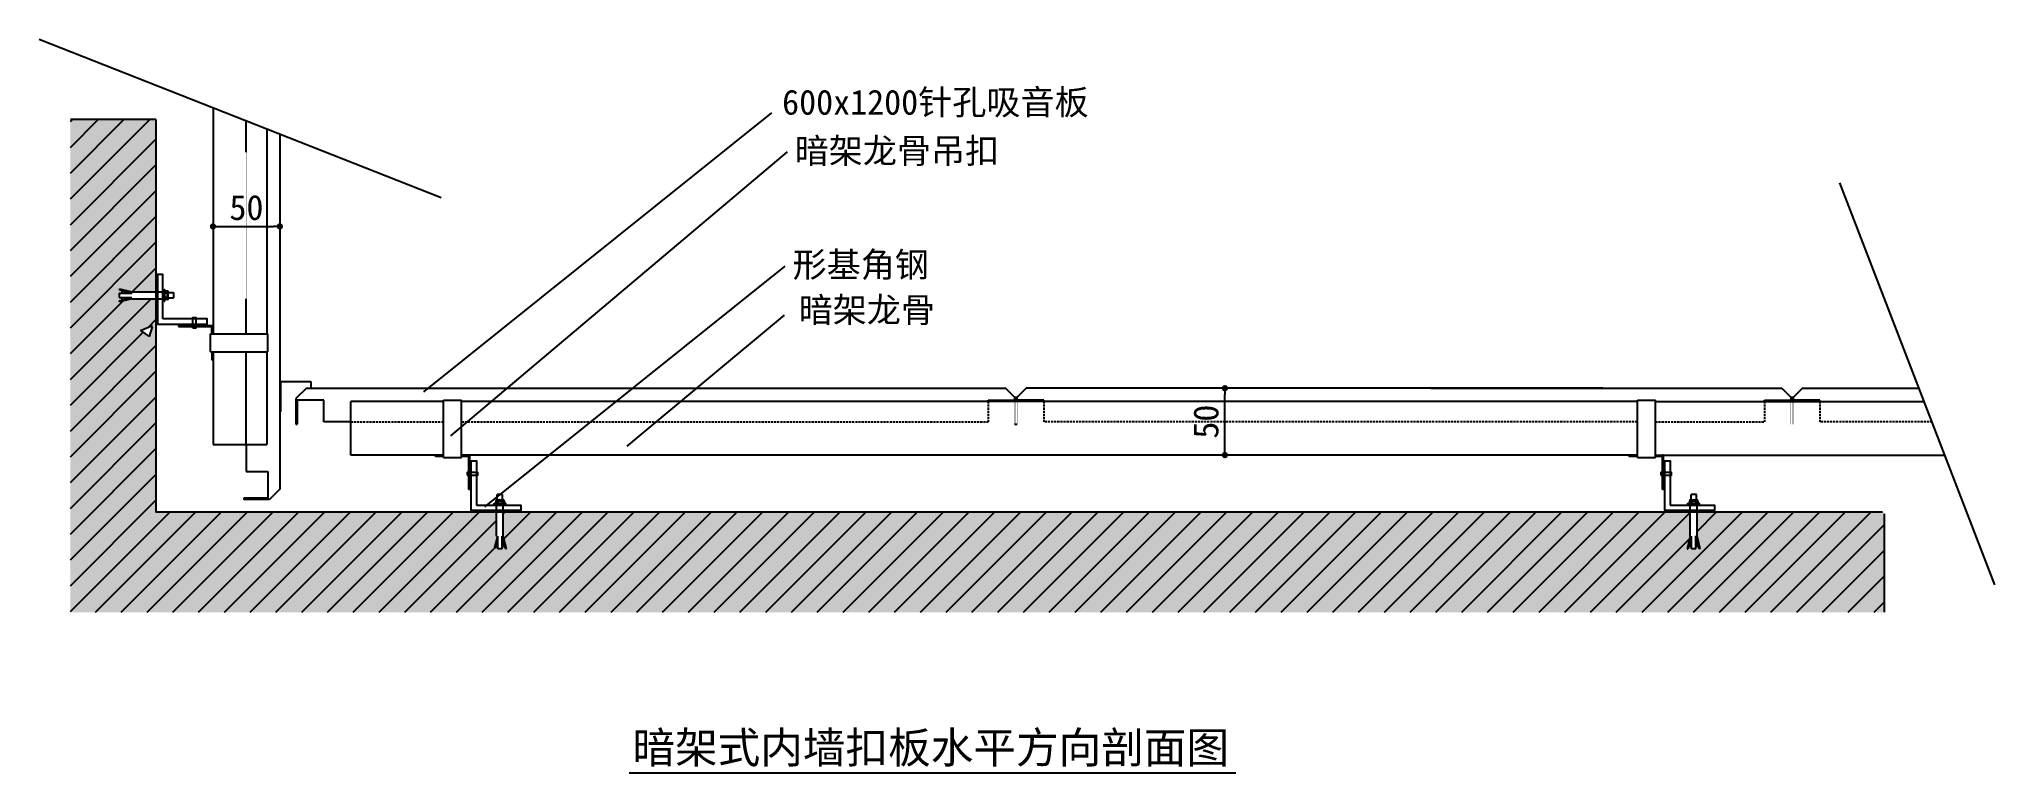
# Model space of a CAD drawing. Extents: x 554 to 5249, y 260 to 2021.
import ezdxf

# ---------------------------------------------------------------- set-up
doc = ezdxf.new("R2010")
doc.units = 0
doc.header["$LTSCALE"] = 0.2
doc.header["$MEASUREMENT"] = 0
doc.header["$PDMODE"] = 34
doc.header["$PDSIZE"] = 5
doc.linetypes.add('HIDDEN', pattern=[0.375, 0.25, -0.125])
doc.layers.get('0').update_dxf_attribs({"linetype": 'CONTINUOUS'})
doc.layers.get('DEFPOINTS').update_dxf_attribs({"linetype": 'CONTINUOUS'})
for name, color, linetype in [('2', 2, 'CONTINUOUS'), ('3', 3, 'CONTINUOUS'), ('4', 4, 'CONTINUOUS'), ('7', 7, 'CONTINUOUS'), ('BH', 3, 'CONTINUOUS'), ('DIM', 3, 'CONTINUOUS'), ('TEXT', 3, 'CONTINUOUS')]:
    doc.layers.add(name, color=color, linetype=linetype)
doc.styles.add('HZ', font='')
doc.styles.get('HZ').set_extended_font_data('仿宋_GB2312')
doc.dimstyles.get("Standard").update_dxf_attribs({"dimscale": 0, "dimtxt": 2.5, "dimasz": 2.5, "dimexe": 1.25, "dimexo": 0.625, "dimtad": 1, "dimdec": 4, "dimtxsty": 'STANDARD', "dimcen": 2.5, "dimclrt": 7, "dimazin": 3, "dimtfac": 1, "dimtdec": 4, "dimtmove": 0, "dimatfit": 3, "dimtolj": 1, "dimtzin": 0})
doc.dimstyles.new('STANDARD$7', dxfattribs={"dimtxt": 20, "dimasz": 5, "dimexe": 0.18, "dimexo": 0.0625, "dimgap": 0.09, "dimtad": 1, "dimdec": 0, "dimzin": 0, "dimtxsty": 'STANDARD', "dimblk1": 'DOT', "dimblk2": 'DOT', "dimsah": 1, "dimcen": 0.09, "dimclrt": 7, "dimazin": 3, "dimtfac": 1, "dimtdec": 4, "dimtmove": 0, "dimatfit": 3, "dimtolj": 1, "dimtzin": 0})

# ---------------------------------------------------------------- blocks, each defined once
blk = doc.blocks.new('_DOT')
at = {"color": 0, "linetype": 'BYBLOCK'}
blk.add_line((-0.5, 0), (-1, 0), dxfattribs=at)
at = {"color": 0, "linetype": 'BYBLOCK', "const_width": 0.5}
blk.add_lwpolyline([(-0.25, 0, 1), (0.25, 0, 1)], format="xyb", close=True, dxfattribs=at)
blk = doc.blocks.new('*D2')
at = {"linetype": 'BYBLOCK'}
blk.add_line((6699.6, 2027.5), (6830, 2027.5), dxfattribs=at)
at = {"layer": 'DEFPOINTS', "color": 0, "linetype": 'BYBLOCK'}
for p in [(6684.6, 2027.5), (6845, 2027.5), (6845, 2027.5)]:
    blk.add_point(p, dxfattribs=at)
at = {"linetype": 'BYBLOCK', "xscale": 15, "yscale": 15, "zscale": 15, "rotation": 180}
blk.add_blockref('_DOT', (6684.6, 2027.5), dxfattribs=at)
at = {"linetype": 'BYBLOCK', "xscale": 15, "yscale": 15, "zscale": 15}
blk.add_blockref('_DOT', (6845, 2027.5), dxfattribs=at)
at = {"linetype": 'BYBLOCK', "insert": (6764.8, 2072.5), "char_height": 60, "attachment_point": 5, "style": 'HZ'}
blk.add_mtext('\\A1;50', dxfattribs=at)
blk = doc.blocks.new('*D1')
at = {"linetype": 'BYBLOCK'}
blk.add_line((9113.4, 1493.9), (9113.4, 1624.3), dxfattribs=at)
at = {"layer": 'DEFPOINTS', "color": 0, "linetype": 'BYBLOCK'}
for p in [(9113.4, 1639.3), (9113.4, 1639.3), (9113.4, 1478.9)]:
    blk.add_point(p, dxfattribs=at)
at = {"linetype": 'BYBLOCK', "xscale": 15, "yscale": 15, "zscale": 15}
for p, rotation in [((9113.4, 1639.3), 90), ((9113.4, 1478.9), 270)]:
    blk.add_blockref('_DOT', p, dxfattribs=dict(at, rotation=rotation))
at = {"linetype": 'BYBLOCK', "insert": (9068.4, 1559.1), "char_height": 60, "attachment_point": 5, "rotation": 90, "style": 'HZ'}
blk.add_mtext('\\A1;50', dxfattribs=at)

msp = doc.modelspace()

# ---------------------------------------------------------------- hatches: boundary and pattern name
at = {"layer": 'BH'}
h = msp.add_hatch(dxfattribs=at)
h.set_pattern_fill('AR-CONC', color=256, scale=20, style=0)
h.set_pattern_definition([(50, (78298.91, 10443.27), (143.45204, -12.55043), [15, -165]), (355, (78298.91, 10443.27), (-27.75027, 150.43843), [12, -132]), (100.4514, (78310.87, 10442.22), (115.70188, 137.8879), [12.74804, -140.22842]), (46.1842, (78298.91, 10483.27), (213.4482, -33.1038), [22.5, -247.5]), (96.6356, (78316.7, 10480.5), (186.93254, 194.8236), [19.12206, -210.3426]), (351.1842, (78298.91, 10483.27), (186.9324, 194.8237), [18, -198]), (21, (78318.91, 10473.27), (119.38141, -80.52378), [15, -165]), (326, (78318.91, 10473.27), (48.66307, 145.03), [12, -132]), (71.4514, (78328.86, 10466.56), (168.04453, 64.5061), [12.74804, -140.22842]), (37.5, (78298.91, 10443.267), (2.43197, 66.57877), [0, -130.4, 0, -134, 0, -132.5]), (7.5, (78298.91, 10443.27), (52.61391, 78.88234), [0, -76.4, 0, -127.4, 0, -50.5]), (327.5, (78254.31, 10443.267), (106.764487, -4.510974), [0, -50, 0, -156, 0, -207]), (317.5, (78234.31, 10443.27), (116.63723, 20.021), [0, -65, 0, -103.6, 0, -147])])
h.paths.add_polyline_path([(4983.3, 885.8), (4534.1, 885.8), (4534.1, 828.2), (4541.7, 798), (4539.7, 797.5), (4538.2, 803.6), (4531, 803.6), (4531, 797.5), (4520.9, 797.5), (4520.9, 803.6), (4513.8, 803.6), (4512.2, 797.5), (4510.3, 798), (4517.8, 828.2), (4517.8, 885.8), (4325.6, 885.8), (1668.7, 885.8), (1668.7, 828.2), (1676.3, 798), (1674.3, 797.5), (1672.8, 803.6), (1665.7, 803.6), (1665.7, 797.5), (1655.5, 797.5), (1655.5, 803.6), (1648.4, 803.6), (1646.9, 797.5), (1644.9, 798), (1652.5, 828.2), (1652.5, 885.8), (835, 885.8), (835, 1397.9), (777.4, 1397.9), (747.1, 1390.3), (746.6, 1392.3), (752.7, 1393.8), (752.7, 1400.9), (746.6, 1400.9), (746.6, 1411.1), (752.7, 1411.1), (752.7, 1418.2), (746.6, 1419.7), (747.1, 1421.7), (777.4, 1414.1), (835, 1414.1), (835, 1827.8), (629.7, 1827.8), (629.7, 645.8), (4983.3, 645.8)])
h.paths.add_polyline_path([(819.2, 1307.5), (797.5, 1322.1), (828, 1333.8)], flags=16)
h = msp.add_hatch(dxfattribs=at)
h.set_pattern_fill('ANSI31', color=256, scale=350, style=0)
h.set_pattern_definition([(45, (78298.91, 10443.267), (-30.935922, 30.935922), [])])
h.paths.add_polyline_path([(4983.3, 885.8), (4534.1, 885.8), (4534.1, 828.2), (4541.7, 798), (4539.7, 797.5), (4538.2, 803.6), (4531, 803.6), (4531, 797.5), (4520.9, 797.5), (4520.9, 803.6), (4513.8, 803.6), (4512.2, 797.5), (4510.3, 798), (4517.8, 828.2), (4517.8, 885.8), (4325.6, 885.8), (1668.7, 885.8), (1668.7, 828.2), (1676.3, 798), (1674.3, 797.5), (1672.8, 803.6), (1665.7, 803.6), (1665.7, 797.5), (1655.5, 797.5), (1655.5, 803.6), (1648.4, 803.6), (1646.9, 797.5), (1644.9, 798), (1652.5, 828.2), (1652.5, 885.8), (835, 885.8), (835, 1397.9), (777.4, 1397.9), (747.1, 1390.3), (746.6, 1392.3), (752.7, 1393.8), (752.7, 1400.9), (746.6, 1400.9), (746.6, 1411.1), (752.7, 1411.1), (752.7, 1418.2), (746.6, 1419.7), (747.1, 1421.7), (777.4, 1414.1), (835, 1414.1), (835, 1827.8), (629.7, 1827.8), (629.7, 645.8), (4983.3, 645.8)])
h.paths.add_polyline_path([(819.2, 1307.5), (797.5, 1322.1), (828, 1333.8)], flags=16)

# ---------------------------------------------------------------- linework, layer by layer
at = {"layer": '2'}
for p, q in [((835, 1827.8), (629.5, 1827.8)), ((835, 1827.8), (835, 885.8)), ((4677.8, 885.8), (835, 885.8)), ((4979.5, 885.8), (4325.6, 885.8)), ((4983.3, 882.2), (4983.3, 645.8))]:
    msp.add_line(p, q, dxfattribs=at)
at = {"layer": '2', "linetype": 'BYBLOCK'}
msp.add_line((835, 1827.8), (835, 885.8), dxfattribs=at)
at = {"layer": '3'}
msp.add_line((554.5, 2020.8), (1519.9, 1640.8), dxfattribs=at)
at = {"layer": '3', "color": 0, "linetype": 'HIDDEN'}
for p, q in [((1051.7, 1314.1), (1051.7, 1825.1)), ((1051.7, 1047.9), (1051.7, 1270.9)), ((2895.9, 1151.7), (2895.9, 1096.8)), ((2899, 1151.7), (2899, 1096.8)), ((2902.2, 1151.7), (2902.2, 1096.8))]:
    msp.add_line(p, q, dxfattribs=at)
at = {"layer": '3', "linetype": 'BYBLOCK'}
for p, q in [((1134.8, 1199), (1206.8, 1199)), ((1134.8, 1127), (1134.8, 1199)), ((1206.8, 1199), (1206.8, 1184.6))]:
    msp.add_line(p, q, dxfattribs=at)
at = {"layer": '3', "linetype": 'HIDDEN', "ltscale": 100}
for p, q in [((2832.3, 1151.7), (2832.3, 1102.5)), ((2965.8, 1151.7), (2965.8, 1102.5)), ((4695.7, 1151.7), (4695.7, 1102.5)), ((4829.2, 1151.7), (4829.2, 1102.5)), ((1302.5, 1102.5), (1525.5, 1102.5)), ((1568.7, 1102.5), (2832.3, 1102.5)), ((4390.9, 1102.5), (2965.8, 1102.5)), ((4434.1, 1102.5), (4695.7, 1102.5)), ((5098.2, 1102.5), (4829.2, 1102.5))]:
    msp.add_line(p, q, dxfattribs=at)
at = {"layer": '4'}
for p, q in [((889.1, 1334), (971.9, 1334)), ((889.1, 1334), (889.1, 1331.1)), ((969, 1334), (971.9, 1334)), ((969, 1334), (971.9, 1334)), ((969, 1314.1), (969, 1331.1)), ((969, 1314.1), (969, 1331.1)), ((968.9, 1270.9), (968.7, 1251.1)), ((968.7, 1251.1), (971.6, 1251.1)), ((1525.5, 1017), (1525.5, 1154.6)), ((1525.5, 1154.6), (1568.7, 1154.6)), ((1568.7, 1017), (1568.7, 1154.6)), ((4390.9, 1017), (4390.9, 1154.6)), ((4390.9, 1154.6), (4434.1, 1154.6)), ((4434.1, 1017), (4434.1, 1154.6)), ((1505.7, 1019.6), (1505.7, 1022.5)), ((1525.5, 1019.8), (1505.7, 1019.6)), ((1525.5, 1017), (1568.7, 1017)), ((1568.7, 1019.9), (1585.7, 1019.9)), ((1568.7, 1019.9), (1585.7, 1019.9)), ((1588.5, 940), (1588.5, 1022.8)), ((1588.5, 1019.9), (1588.5, 1022.8)), ((1588.5, 1019.9), (1588.5, 1022.8)), ((4371.1, 1019.6), (4371, 1022.5)), ((4390.9, 1019.8), (4371.1, 1019.6)), ((4390.9, 1017), (4434.1, 1017)), ((4434.1, 1019.9), (4451, 1019.9)), ((4453.9, 1022.8), (4451, 1022.8)), ((4453.9, 940), (4453.9, 1022.8)), ((4453.9, 1019.9), (4453.9, 1022.8)), ((1588.5, 940), (1585.7, 940)), ((4453.9, 940), (4451, 940))]:
    msp.add_line(p, q, dxfattribs=at)
at = {"layer": '4', "linetype": 'BYBLOCK'}
for p, q in [((889.1, 1331.1), (969, 1331.1)), ((1585.7, 940), (1585.7, 1019.9)), ((4451, 940), (4451, 1019.9))]:
    msp.add_line(p, q, dxfattribs=at)
for points in [[(851.8, 1349.8), (851.8, 1456.1), (838.9, 1456.1), (838.9, 1336.9), (851.8, 1336.9)], [(838.9, 1349.8), (838.9, 1336.9), (958.1, 1336.9), (958.1, 1349.8), (851.8, 1349.8)], [(1604.4, 889.8), (1591.5, 889.8), (1591.5, 1008.9), (1604.4, 1008.9), (1604.4, 902.6)], [(4469.7, 889.8), (4456.9, 889.8), (4456.9, 1008.9), (4469.7, 1008.9), (4469.7, 902.6)], [(1604.4, 902.6), (1710.7, 902.6), (1710.7, 889.8), (1591.5, 889.8), (1591.5, 902.6)], [(4469.7, 902.6), (4576, 902.6), (4576, 889.8), (4456.9, 889.8), (4456.9, 902.6)]]:
    msp.add_lwpolyline(points, dxfattribs=at)
for points in [[(923.4, 1327.5), (923.4, 1353.1), (930.4, 1353.1), (930.4, 1327.5)], [(1582.1, 974.3), (1607.6, 974.3), (1607.6, 981.3), (1582.1, 981.3)], [(4447.4, 974.3), (4473, 974.3), (4473, 981.3), (4447.4, 981.3)]]:
    msp.add_lwpolyline(points, close=True, dxfattribs=at)
at = {"layer": '7'}
for p, q in [((971.9, 1856.5), (971.9, 1314.9)), ((1100.8, 1805.8), (1100.8, 1314.9)), ((1132.3, 1793.4), (1132.3, 941.4)), ((747.1, 1421.7), (746.6, 1419.7)), ((746.6, 1419.7), (777.1, 1412.1)), ((746.6, 1411.1), (777.1, 1411.1)), ((746.6, 1411.1), (746.6, 1400.9)), ((747.1, 1421.7), (777.4, 1414.1)), ((752.7, 1418.2), (752.7, 1411.1)), ((752.7, 1418.2), (764.9, 1412.1)), ((764.9, 1412.1), (777.1, 1412.1)), ((777.1, 1412.1), (777.1, 1411.1)), ((777.4, 1414.1), (854.3, 1414.1)), ((854.3, 1420.2), (856.4, 1420.2)), ((856.4, 1391.8), (856.4, 1420.2)), ((862.5, 1416.2), (856.4, 1416.2)), ((864.5, 1411.1), (856.4, 1411.1)), ((862.5, 1395.9), (862.5, 1416.2)), ((864.5, 1398.4), (864.5, 1413.6)), ((864.5, 1412.6), (877.3, 1412.6)), ((746.6, 1400.9), (777.1, 1400.9)), ((777.1, 1399.9), (746.6, 1392.3)), ((747.1, 1390.3), (746.6, 1392.3)), ((777.4, 1397.9), (747.1, 1390.3)), ((752.7, 1400.9), (752.7, 1393.8)), ((752.7, 1393.8), (764.9, 1399.9)), ((764.9, 1399.9), (777.1, 1399.9)), ((777.4, 1397.9), (854.3, 1397.9)), ((854.3, 1391.8), (856.4, 1391.8)), ((864.5, 1400.9), (856.4, 1400.9)), ((862.5, 1395.9), (856.4, 1395.9)), ((864.5, 1399.7), (877.3, 1399.7)), ((966.2, 1270.9), (966.2, 1314.1)), ((966.2, 1314.1), (1103.7, 1314.1)), ((966.2, 1270.9), (1103.7, 1270.9)), ((971.9, 1271.7), (971.9, 1047.9)), ((1100.8, 1271.7), (1100.8, 1047.9)), ((1103.7, 1270.9), (1103.7, 1314.1)), ((1196, 1183.2), (1171, 1158.3)), ((2924, 1183.2), (2899, 1158.3)), ((4307.6, 1183.2), (2924, 1183.2)), ((3895.3, 1183.2), (3341.1, 1183.2)), ((3895.3, 1183.2), (4737.5, 1183.2)), ((4737.5, 1183.2), (4762.4, 1158.3)), ((4787.4, 1183.2), (4762.4, 1158.3)), ((4787.4, 1183.2), (5067.1, 1183.2)), ((1171, 1158.3), (1171, 1096.8)), ((1237.8, 1154.4), (1174.2, 1154.4)), ((1174.2, 1154.4), (1174.2, 1096.8)), ((1237.8, 1102.5), (1237.8, 1154.4)), ((1525.5, 1151.7), (1302.5, 1151.7)), ((1302.5, 1022.8), (1302.5, 1151.7)), ((4390.9, 1151.7), (1569.5, 1151.7)), ((2832.3, 1154.4), (2895.9, 1154.4)), ((2832.3, 1151.7), (2832.3, 1154.4)), ((2895.9, 1154.4), (2895.9, 1151.7)), ((2899, 1158.3), (2899, 1151.7)), ((2902.2, 1154.4), (2902.2, 1151.7)), ((2965.8, 1154.4), (2902.2, 1154.4)), ((2965.8, 1151.7), (2965.8, 1154.4)), ((4434.1, 1151.7), (5079.2, 1151.7)), ((4695.7, 1151.7), (4695.7, 1154.4)), ((4695.7, 1154.4), (4759.3, 1154.4)), ((4759.3, 1154.4), (4759.3, 1151.7)), ((4762.4, 1158.3), (4762.4, 1151.7)), ((4762.4, 1158.3), (4762.4, 1151.7)), ((4829.2, 1154.4), (4765.6, 1154.4)), ((4765.6, 1154.4), (4765.6, 1151.7)), ((4829.2, 1151.7), (4829.2, 1154.4)), ((1171, 1096.8), (1174.2, 1096.8)), ((1302.5, 1102.5), (1237.8, 1102.5)), ((2895.9, 1096.8), (2902.2, 1096.8)), ((971.9, 1047.9), (1100.8, 1047.9)), ((1051.7, 1047.9), (1051.7, 983.2)), ((1525.5, 1022.8), (1302.5, 1022.8)), ((4390.9, 1022.8), (1569.5, 1022.8)), ((4434.1, 1022.8), (5128.9, 1022.8)), ((1051.7, 983.2), (1103.5, 983.2)), ((1103.5, 983.2), (1103.5, 919.6)), ((1132.3, 941.4), (1107.4, 916.4)), ((1103.5, 919.6), (1045.9, 919.6)), ((1045.9, 919.6), (1045.9, 916.4)), ((1107.4, 916.4), (1045.9, 916.4)), ((1646.4, 907.2), (1674.8, 907.2)), ((1646.4, 905.2), (1646.4, 907.2)), ((1650.5, 913.3), (1670.8, 913.3)), ((1650.5, 913.3), (1650.5, 907.2)), ((1652.5, 828.2), (1652.5, 905.2)), ((1653, 915.4), (1668.2, 915.4)), ((1654.3, 915.4), (1654.3, 928.1)), ((1655.5, 915.4), (1655.5, 907.2)), ((1665.7, 915.4), (1665.7, 907.2)), ((1667.1, 915.4), (1667.1, 928.1)), ((1668.7, 828.2), (1668.7, 905.2)), ((1670.8, 913.3), (1670.8, 907.2)), ((1674.8, 905.2), (1674.8, 907.2)), ((4511.7, 907.2), (4540.2, 907.2)), ((4511.7, 905.2), (4511.7, 907.2)), ((4515.8, 913.3), (4515.8, 907.2)), ((4515.8, 913.3), (4536.1, 913.3)), ((4517.8, 828.2), (4517.8, 905.2)), ((4518.3, 915.4), (4533.6, 915.4)), ((4520.9, 915.4), (4520.9, 907.2)), ((4531, 915.4), (4531, 907.2)), ((4534.1, 828.2), (4534.1, 905.2)), ((4536.1, 913.3), (4536.1, 907.2)), ((4540.2, 905.2), (4540.2, 907.2)), ((1654.5, 828), (1646.9, 797.5)), ((1648.4, 803.6), (1654.5, 815.8)), ((1655.5, 803.6), (1648.4, 803.6)), ((1654.5, 815.8), (1654.5, 828)), ((1655.5, 797.5), (1655.5, 828)), ((1666.7, 828), (1665.7, 828)), ((1665.7, 797.5), (1665.7, 828)), ((1672.8, 803.6), (1665.7, 803.6)), ((1666.7, 815.8), (1666.7, 828)), ((1674.3, 797.5), (1666.7, 828)), ((1672.8, 803.6), (1666.7, 815.8)), ((1676.3, 798), (1668.7, 828.2)), ((4517.8, 828.2), (4510.3, 798)), ((4519.9, 828), (4512.2, 797.5)), ((4513.8, 803.6), (4519.9, 815.8)), ((4520.9, 803.6), (4513.8, 803.6)), ((4519.9, 815.8), (4519.9, 828)), ((4520.9, 797.5), (4520.9, 828)), ((4532.1, 828), (4531, 828)), ((4531, 797.5), (4531, 828)), ((4538.2, 803.6), (4531, 803.6)), ((4532.1, 815.8), (4532.1, 828)), ((4539.7, 797.5), (4532.1, 828)), ((4538.2, 803.6), (4532.1, 815.8)), ((4541.7, 798), (4534.1, 828.2)), ((1665.7, 797.5), (1655.5, 797.5)), ((1676.3, 798), (1674.3, 797.5)), ((4510.3, 798), (4512.2, 797.5)), ((4531, 797.5), (4520.9, 797.5)), ((4541.7, 798), (4539.7, 797.5))]:
    msp.add_line(p, q, dxfattribs=at)
at = {"layer": '7', "linetype": 'BYBLOCK'}
for p, q in [((877.3, 1412.6), (877.3, 1399.7)), ((1667.1, 928.1), (1654.3, 928.1)), ((4532.5, 928.1), (4519.7, 928.1))]:
    msp.add_line(p, q, dxfattribs=at)
at = {"layer": '7', "linetype": 'HIDDEN'}
for p, q in [((4759.3, 1151.7), (4759.3, 1096.8)), ((4762.4, 1151.7), (4762.4, 1096.8)), ((4765.6, 1151.7), (4765.6, 1096.8))]:
    msp.add_line(p, q, dxfattribs=at)
at = {"layer": '7', "color": 3}
for p, q in [((4519.7, 915.4), (4519.7, 928.1)), ((4532.5, 915.4), (4532.5, 928.1))]:
    msp.add_line(p, q, dxfattribs=at)
at = {"layer": '7'}
msp.add_lwpolyline([(1196, 1183.2), (2874.1, 1183.2), (2899, 1158.3), (2899, 1151.7)], dxfattribs=at)
for centre, radius, start, end in [((861.9, 1413.6), 2.6, 282.6804, 77.3196), ((857.1, 1406), 7.37, 316.3972, 43.6028), ((861.9, 1398.4), 2.6, 282.6804, 77.3196), ((1653, 912.8), 2.6, 12.6804, 167.3196), ((1660.6, 908), 7.37, 46.3972, 133.6028), ((1668.2, 912.8), 2.6, 12.6804, 167.3196), ((4518.3, 912.8), 2.6, 12.6804, 167.3196), ((4526, 908), 7.37, 46.3972, 133.6028), ((4533.6, 912.8), 2.6, 12.6804, 167.3196)]:
    msp.add_arc(centre, radius, start, end, dxfattribs=at)
at = {"layer": '7', "color": 0, "linetype": 'BYBLOCK'}
msp.add_point((2899, 1158.3), dxfattribs=at)
at = {"layer": '7', "linetype": 'BYBLOCK'}
msp.add_point((4762.4, 1158.3), dxfattribs=at)
at = {"layer": 'BH'}
for p, q in [((5249, 711.4), (4876.9, 1676.3)), ((797.5, 1322.1), (827, 1333.4)), ((797.5, 1322.1), (819, 1307.6)), ((819.2, 1307.5), (827, 1330.6))]:
    msp.add_line(p, q, dxfattribs=at)
at = {"layer": 'TEXT', "color": 6}
msp.add_line((1970.9, 260.3), (3426.8, 260.3), dxfattribs=at)

# ---------------------------------------------------------------- texts
at = {"layer": '3', "color": 3, "style": 'HZ'}
for s, p in [('600x1200针孔吸音板', (2338, 1839.5)), ('暗架龙骨吊扣', (2368, 1723.1)), ('形基角钢', (2363, 1449.8)), ('暗架龙骨', (2377.5, 1341.2))]:
    msp.add_text(s, height=60, dxfattribs=at).set_placement(p)
at = {"layer": '3', "style": 'HZ'}
msp.add_text('暗架式内墙扣板水平方向剖面图', height=75, dxfattribs=at).set_placement((1978.6, 283.6))

# ---------------------------------------------------------------- dimensions: what is measured, and where the dimension line sits
at = {"layer": 'DIM', "linetype": 'BYBLOCK'}
dim = msp.add_linear_dim(base=(1132.3, 1571.4), p1=(971.9, 1571.4), p2=(1132.3, 1571.4), text='50', dimstyle='STANDARD', override={"dimscale": 30, "dimtxt": 2, "dimasz": 0.5, "dimexe": 1, "dimexo": 1, "dimgap": 0.5, "dimdec": 0, "dimtxsty": 'HZ', "dimblk1": 'DOT', "dimblk2": 'DOT', "dimsah": 1, "dimcen": 0, "dimclrd": 256, "dimclre": 256, "dimclrt": 256, "dimtfac": 0.5, "dimtdec": 0}, dxfattribs=at)
dim.commit()
dim.dimension.update_dxf_attribs({"geometry": '*D2', "text_midpoint": (1052.1, 1616.4), "insert": (-5712.7, -456.1)})
dim = msp.add_linear_dim(base=(3400.7, 1183.2), p1=(3400.7, 1022.8), p2=(3400.7, 1183.2), angle=90, text='50', dimstyle='STANDARD', override={"dimscale": 30, "dimtxt": 2, "dimasz": 0.5, "dimexe": 1, "dimexo": 1, "dimgap": 0.5, "dimdec": 0, "dimtxsty": 'HZ', "dimblk1": 'DOT', "dimblk2": 'DOT', "dimsah": 1, "dimcen": 0, "dimclrd": 256, "dimclre": 256, "dimclrt": 256, "dimtfac": 0.5, "dimtdec": 0}, dxfattribs=at)
dim.commit()
dim.dimension.update_dxf_attribs({"geometry": '*D1', "text_midpoint": (3355.7, 1103), "insert": (-5712.7, -456.1)})

# ---------------------------------------------------------------- leaders
at = {"layer": 'BH'}
msp.add_leader([(1624, 898.6), (2345.5, 1476.2)], dimstyle='STANDARD$7', override={"dimscale": 30, "dimtxt": 2, "dimasz": 0.5, "dimexe": 1, "dimexo": 1, "dimgap": 0.5, "dimdec": 0, "dimtxsty": 'HZ', "dimcen": 0, "dimclrd": 256, "dimclre": 256, "dimclrt": 256, "dimtfac": 0.5, "dimtdec": 0}, dxfattribs=at)
at = {"layer": 'DIM'}
for points in [[(1477.9, 1174.7), (2313.2, 1844.2)], [(1542.9, 1068.8), (2350.6, 1750.4)], [(1965.9, 1044.2), (2343.7, 1358.3)]]:
    msp.add_leader(points, dimstyle='STANDARD$7', override={"dimscale": 30, "dimtxt": 2, "dimasz": 0.5, "dimexe": 1, "dimexo": 1, "dimgap": 0.5, "dimdec": 0, "dimtxsty": 'HZ', "dimcen": 0, "dimclrd": 256, "dimclre": 256, "dimclrt": 256, "dimtfac": 0.5, "dimtdec": 0}, dxfattribs=at)

doc.saveas('drawing.dxf')
